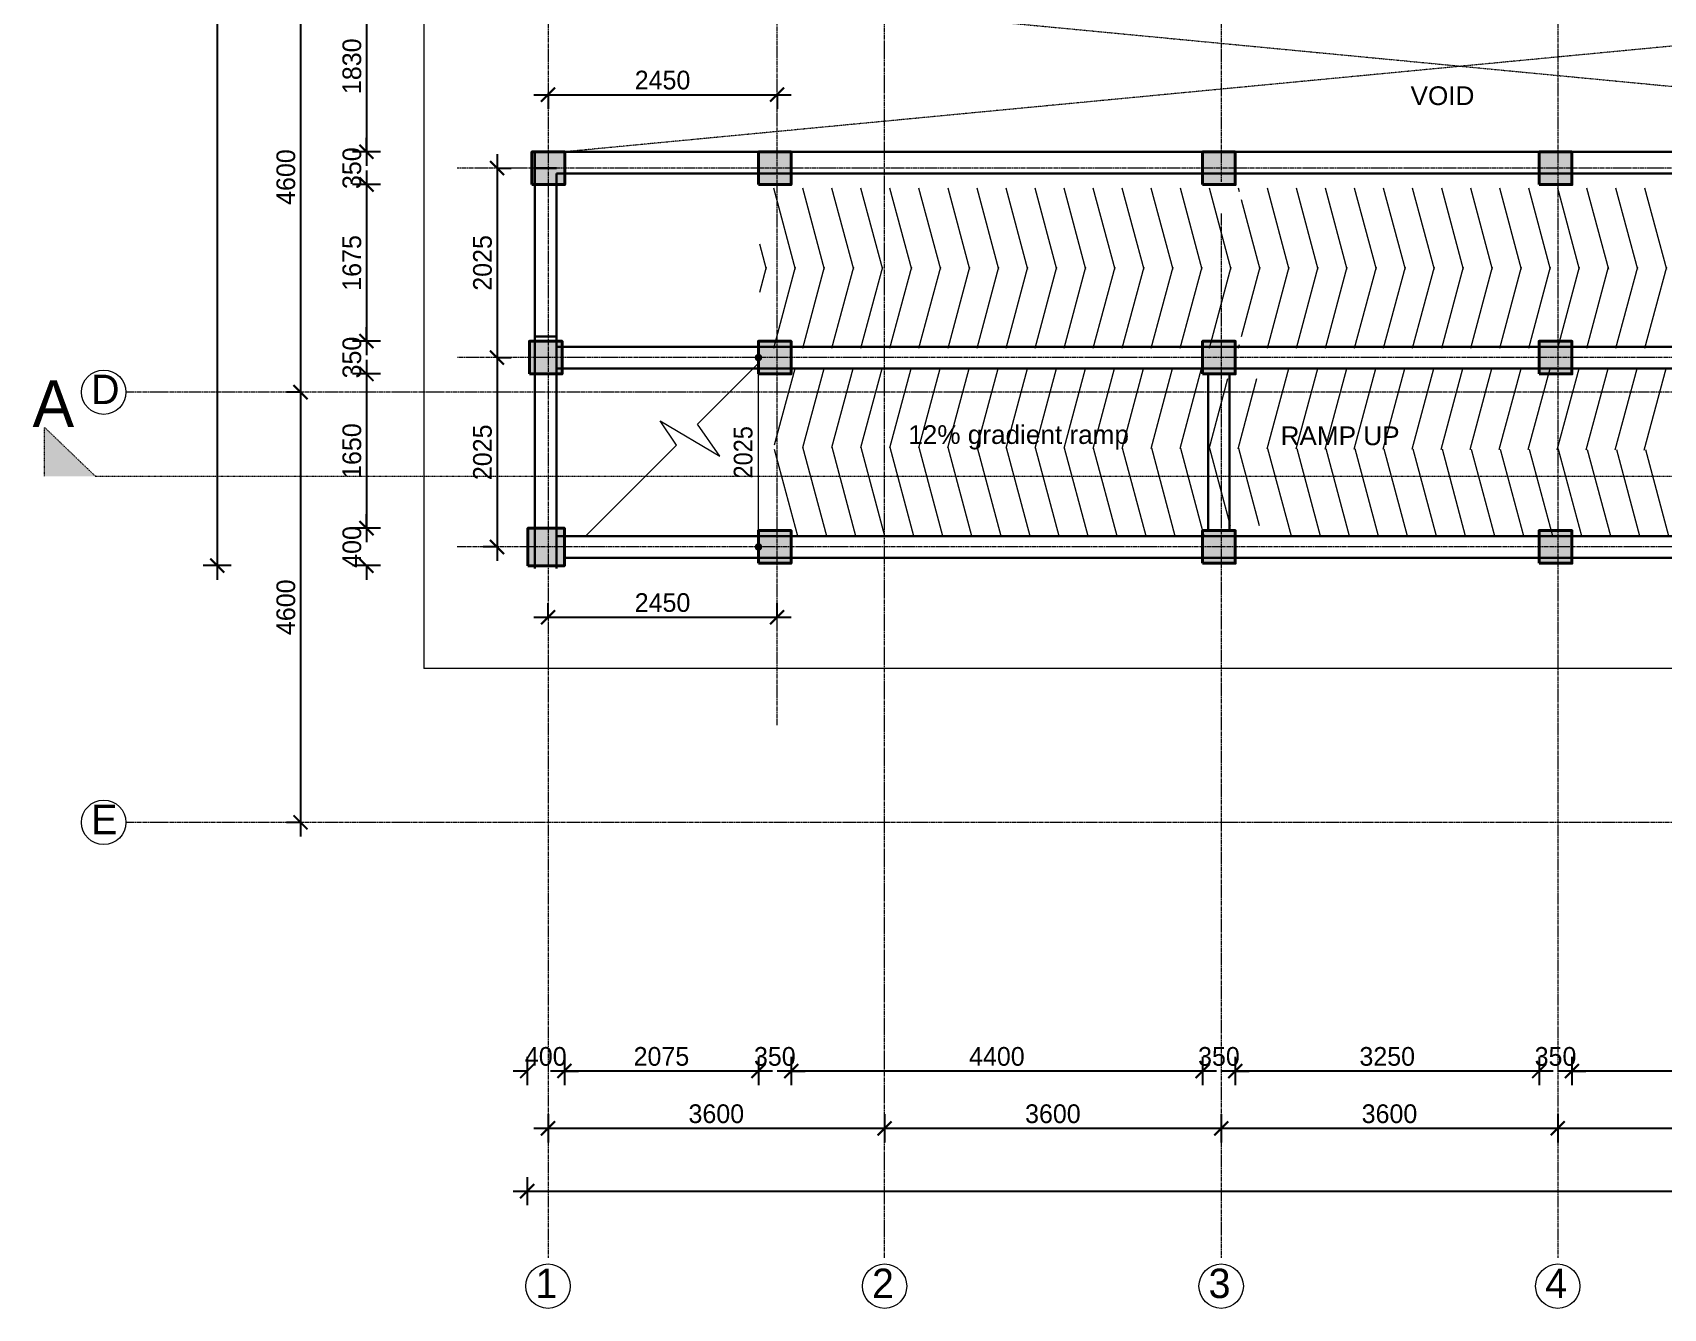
# Model space of a CAD drawing. Header units: inches. Extents: x -3071 to 2014935, y -37057 to 549694.
# Drawn here: x 1442787 to 1460229, y 351130 to 364772 of the extents above; entities that cross this region are included whole.
import ezdxf

# ---------------------------------------------------------------- set-up
doc = ezdxf.new("R2010")
doc.units = ezdxf.units.IN
doc.header["$MEASUREMENT"] = 0
for name, pattern in [('ACAD_ISO08W100', [36, 24, -3, 6, -3]), ('DASHDOT2', [12.7, 6.35, -3.175, 0, -3.175]), ('DASHED', [0.75, 0.5, -0.25])]:
    doc.linetypes.add(name, pattern=pattern)
for name, color, linetype, lineweight in [('A .4 col', 5, 'Continuous', 40), ('A 0.05 hatch', 252, 'Continuous', 5), ('A 0.18 steps', 6, 'Continuous', 18), ('cen', 50, 'ACAD_ISO08W100', 5), ('dotted line', 1, 'DASHED', 9), ('Grid Tag', 6, 'Continuous', 20), ('p1 walls stone outline', 4, 'Continuous', 30), ('section', 6, 'DASHDOT2', 20), ('text', 7, 'Continuous', 25)]:
    doc.layers.add(name, color=color, linetype=linetype, lineweight=lineweight)
doc.styles.add('AERIAL', font='arial.ttf', dxfattribs={"height": 10})
doc.styles.add('Archi 100', font='GOTHIC.TTF', dxfattribs={"height": 200})
doc.styles.add('ARIAL', font='arial.ttf', dxfattribs={"width": 0.9})
doc.styles.add('CG', font='GOTHIC.TTF', dxfattribs={"height": 40})
doc.styles.get("Standard").update_dxf_attribs({"font": 'GOTHIC.TTF'})
doc.dimstyles.new('Archi 100', dxfattribs={"dimtxt": 200, "dimasz": 150, "dimexe": 150, "dimexo": 300, "dimgap": 50, "dimtad": 1, "dimdec": 0, "dimrnd": 5, "dimzin": 0, "dimdsep": 46, "dimtxsty": 'Archi 100', "dimblk": 'ARCHTICK', "dimcen": 0.09, "dimdle": 150, "dimclrd": 256, "dimclre": 256, "dimclrt": 256, "dimadec": 0, "dimazin": 0, "dimtfac": 1, "dimtdec": 0, "dimtix": 1, "dimtofl": 0, "dimtmove": 0, "dimatfit": 3, "dimfxl": 150, "dimfxlon": 1, "dimtolj": 1, "dimtzin": 0, "dimlwd": -1, "dimlwe": -1, "dimarcsym": 0})
doc.dimstyles.new('el to el 200', dxfattribs={"dimtxt": 200, "dimasz": 80, "dimexe": 150, "dimexo": 150, "dimgap": 60, "dimtad": 1, "dimdec": 1, "dimlfac": -1, "dimrnd": 1, "dimdsep": 46, "dimtxsty": 'ARIAL', "dimblk": 'DOT', "dimcen": 1, "dimdle": 25, "dimse1": 1, "dimse2": 1, "dimclrd": 256, "dimclre": 256, "dimclrt": 256, "dimadec": 0, "dimazin": 0, "dimtfac": 1, "dimtdec": 1, "dimtix": 1, "dimtmove": 1, "dimatfit": 0, "dimfxl": 400, "dimfxlon": 1, "dimlwd": 9, "dimlwe": 9, "dimarcsym": 0})

# ---------------------------------------------------------------- blocks, each defined once
blk = doc.blocks.new('grid')
at = {"layer": 'Grid Tag', "linetype": 'Continuous', "ltscale": 30}
blk.add_circle((51, 48), 264, dxfattribs=at)
blk.add_attdef('GRID', (-143, -93), '', height=200)
blk = doc.blocks.new('_Dot')
at = {"color": 0, "linetype": 'ByBlock', "lineweight": -2}
blk.add_line((-0.5, 0), (-1, 0), dxfattribs=at)
at = {"color": 0, "linetype": 'ByBlock', "const_width": 0.5}
blk.add_lwpolyline([(-0.25, 0, 1), (0.25, 0, 1)], format="xyb", close=True, dxfattribs=at)
blk = doc.blocks.new('*D1545')
at = {"layer": 'Defpoints', "lineweight": 9, "ltscale": 20, "transparency": 16777216}
blk.add_line((1450550, 359352), (1450550, 361217), dxfattribs=at)
at = {"layer": 'Defpoints', "color": 0, "ltscale": 20, "transparency": 16777216}
for p in [(1450550, 361297), (1450725, 361297), (1450725, 359272)]:
    blk.add_point(p, dxfattribs=at)
at = {"layer": 'Defpoints', "lineweight": 9, "ltscale": 20, "transparency": 16777216, "xscale": 80, "yscale": 80, "zscale": 80}
for p, rotation in [((1450550, 361297), 89.9999999999999), ((1450550, 359272), 269.9999999999999)]:
    blk.add_blockref('_Dot', p, dxfattribs=dict(at, rotation=rotation))
at = {"layer": 'Defpoints', "ltscale": 20, "transparency": 16777216, "insert": (1450387, 360284), "char_height": 200, "attachment_point": 5, "rotation": 90, "style": 'ARIAL'}
blk.add_mtext('2025', dxfattribs=at)
blk = doc.blocks.new('_ArchTick')
at = {"color": 0, "linetype": 'ByBlock', "const_width": 0.15}
blk.add_lwpolyline([(-0.5, -0.5), (0.5, 0.5)], dxfattribs=at)
blk = doc.blocks.new('*D1842')
at = {"transparency": 16777216}
for p, q in [((1446357, 365477), (1446357, 363347)), ((1446507, 365327), (1446207, 365327)), ((1446507, 363497), (1446207, 363497))]:
    blk.add_line(p, q, dxfattribs=at)
at = {"layer": 'Defpoints', "color": 0, "transparency": 16777216}
for p in [(1448099, 365327), (1446357, 363497), (1448127, 363497)]:
    blk.add_point(p, dxfattribs=at)
at = {"transparency": 16777216, "xscale": 150, "yscale": 150, "zscale": 150}
for p, rotation in [((1446357, 365327), 90), ((1446357, 363497), 270)]:
    blk.add_blockref('_ArchTick', p, dxfattribs=dict(at, rotation=rotation))
at = {"transparency": 16777216, "insert": (1446202, 364412), "char_height": 200, "attachment_point": 5, "rotation": 90, "style": 'Archi 100'}
blk.add_mtext('\\A1;1830', dxfattribs=at)
blk = doc.blocks.new('*D1843')
at = {"transparency": 16777216}
for p, q in [((1446507, 363497), (1446207, 363497)), ((1446357, 363497), (1446357, 363647)), ((1446507, 363147), (1446207, 363147)), ((1446357, 363147), (1446357, 362997))]:
    blk.add_line(p, q, dxfattribs=at)
at = {"layer": 'Defpoints', "color": 0, "transparency": 16777216}
for p in [(1448127, 363497), (1446357, 363147), (1448127, 363147)]:
    blk.add_point(p, dxfattribs=at)
at = {"transparency": 16777216, "xscale": 150, "yscale": 150, "zscale": 150}
for p, rotation in [((1446357, 363497), 270), ((1446357, 363147), 90)]:
    blk.add_blockref('_ArchTick', p, dxfattribs=dict(at, rotation=rotation))
at = {"transparency": 16777216, "insert": (1446202, 363322), "char_height": 200, "attachment_point": 5, "rotation": 90, "style": 'Archi 100'}
blk.add_mtext('\\A1;350', dxfattribs=at)
blk = doc.blocks.new('*D1844')
at = {"transparency": 16777216}
for p, q in [((1446507, 363147), (1446207, 363147)), ((1446357, 363297), (1446357, 361322)), ((1446507, 361472), (1446207, 361472))]:
    blk.add_line(p, q, dxfattribs=at)
at = {"layer": 'Defpoints', "color": 0, "transparency": 16777216}
for p in [(1448127, 363147), (1446357, 361472), (1448100, 361472)]:
    blk.add_point(p, dxfattribs=at)
at = {"transparency": 16777216, "xscale": 150, "yscale": 150, "zscale": 150}
for p, rotation in [((1446357, 363147), 90), ((1446357, 361472), 270)]:
    blk.add_blockref('_ArchTick', p, dxfattribs=dict(at, rotation=rotation))
at = {"transparency": 16777216, "insert": (1446202, 362309), "char_height": 200, "attachment_point": 5, "rotation": 90, "style": 'Archi 100'}
blk.add_mtext('\\A1;1675', dxfattribs=at)
blk = doc.blocks.new('*D1845')
at = {"transparency": 16777216}
for p, q in [((1446357, 361472), (1446357, 361622)), ((1446507, 361472), (1446207, 361472)), ((1446507, 361122), (1446207, 361122)), ((1446357, 361122), (1446357, 360972))]:
    blk.add_line(p, q, dxfattribs=at)
at = {"layer": 'Defpoints', "color": 0, "transparency": 16777216}
for p in [(1448100, 361472), (1446357, 361122), (1448100, 361122)]:
    blk.add_point(p, dxfattribs=at)
at = {"transparency": 16777216, "xscale": 150, "yscale": 150, "zscale": 150}
for p, rotation in [((1446357, 361472), 270), ((1446357, 361122), 90)]:
    blk.add_blockref('_ArchTick', p, dxfattribs=dict(at, rotation=rotation))
at = {"transparency": 16777216, "insert": (1446202, 361297), "char_height": 200, "attachment_point": 5, "rotation": 90, "style": 'Archi 100'}
blk.add_mtext('\\A1;350', dxfattribs=at)
blk = doc.blocks.new('*D1846')
at = {"transparency": 16777216}
for p, q in [((1446357, 361272), (1446357, 359322)), ((1446507, 361122), (1446207, 361122)), ((1446507, 359472), (1446207, 359472))]:
    blk.add_line(p, q, dxfattribs=at)
at = {"layer": 'Defpoints', "color": 0, "transparency": 16777216}
for p in [(1448100, 361122), (1446357, 359472), (1448085, 359472)]:
    blk.add_point(p, dxfattribs=at)
at = {"transparency": 16777216, "xscale": 150, "yscale": 150, "zscale": 150}
for p, rotation in [((1446357, 361122), 90), ((1446357, 359472), 270)]:
    blk.add_blockref('_ArchTick', p, dxfattribs=dict(at, rotation=rotation))
at = {"transparency": 16777216, "insert": (1446202, 360297), "char_height": 200, "attachment_point": 5, "rotation": 90, "style": 'Archi 100'}
blk.add_mtext('\\A1;1650', dxfattribs=at)
blk = doc.blocks.new('*D1847')
at = {"transparency": 16777216}
for p, q in [((1446357, 359472), (1446357, 359622)), ((1446507, 359472), (1446207, 359472)), ((1446507, 359072), (1446207, 359072)), ((1446357, 359072), (1446357, 358922))]:
    blk.add_line(p, q, dxfattribs=at)
at = {"layer": 'Defpoints', "color": 0, "transparency": 16777216}
for p in [(1448085, 359472), (1446357, 359072), (1448076, 359072)]:
    blk.add_point(p, dxfattribs=at)
at = {"transparency": 16777216, "xscale": 150, "yscale": 150, "zscale": 150}
for p, rotation in [((1446357, 359472), 270), ((1446357, 359072), 90)]:
    blk.add_blockref('_ArchTick', p, dxfattribs=dict(at, rotation=rotation))
at = {"transparency": 16777216, "insert": (1446202, 359272), "char_height": 200, "attachment_point": 5, "rotation": 90, "style": 'Archi 100'}
blk.add_mtext('\\A1;400', dxfattribs=at)
blk = doc.blocks.new('*D1850')
at = {"transparency": 16777216}
for p, q in [((1445652, 365677), (1445652, 360777)), ((1445802, 365527), (1445502, 365527)), ((1445652, 360927), (1445502, 360927))]:
    blk.add_line(p, q, dxfattribs=at)
at = {"layer": 'Defpoints', "color": 0, "transparency": 16777216}
for p in [(1448299, 365527), (1445652, 360927), (1445652, 360927)]:
    blk.add_point(p, dxfattribs=at)
at = {"transparency": 16777216, "xscale": 150, "yscale": 150, "zscale": 150}
for p, rotation in [((1445652, 365527), 90), ((1445652, 360927), 270)]:
    blk.add_blockref('_ArchTick', p, dxfattribs=dict(at, rotation=rotation))
at = {"transparency": 16777216, "insert": (1445496, 363227), "char_height": 200, "attachment_point": 5, "rotation": 90, "style": 'Archi 100'}
blk.add_mtext('\\A1;4600', dxfattribs=at)
blk = doc.blocks.new('*D1851')
at = {"transparency": 16777216}
for p, q in [((1445652, 361077), (1445652, 356177)), ((1445652, 360927), (1445502, 360927)), ((1445652, 356327), (1445502, 356327))]:
    blk.add_line(p, q, dxfattribs=at)
at = {"layer": 'Defpoints', "color": 0, "transparency": 16777216}
for p in [(1445652, 360927), (1445652, 356327), (1445652, 356327)]:
    blk.add_point(p, dxfattribs=at)
at = {"transparency": 16777216, "xscale": 150, "yscale": 150, "zscale": 150}
for p, rotation in [((1445652, 360927), 90), ((1445652, 356327), 270)]:
    blk.add_blockref('_ArchTick', p, dxfattribs=dict(at, rotation=rotation))
at = {"transparency": 16777216, "insert": (1445496, 358627), "char_height": 200, "attachment_point": 5, "rotation": 90, "style": 'Archi 100'}
blk.add_mtext('\\A1;4600', dxfattribs=at)
blk = doc.blocks.new('*D1852')
at = {"transparency": 16777216}
for p, q in [((1444761, 373377), (1444761, 358922)), ((1444911, 373227), (1444611, 373227)), ((1444911, 359072), (1444611, 359072))]:
    blk.add_line(p, q, dxfattribs=at)
at = {"layer": 'Defpoints', "color": 0, "transparency": 16777216}
for p in [(1448140, 373227), (1444761, 359072), (1448126, 359072)]:
    blk.add_point(p, dxfattribs=at)
at = {"transparency": 16777216, "xscale": 150, "yscale": 150, "zscale": 150}
for p, rotation in [((1444761, 373227), 90), ((1444761, 359072), 270)]:
    blk.add_blockref('_ArchTick', p, dxfattribs=dict(at, rotation=rotation))
at = {"transparency": 16777216, "insert": (1444606, 366149), "char_height": 200, "attachment_point": 5, "rotation": 90, "style": 'Archi 100'}
blk.add_mtext('\\A1;14155', dxfattribs=at)
blk = doc.blocks.new('*D1900')
at = {"transparency": 16777216}
for p, q in [((1459250, 353818), (1459250, 353518)), ((1462500, 353818), (1462500, 353518)), ((1462650, 353668), (1459100, 353668))]:
    blk.add_line(p, q, dxfattribs=at)
at = {"layer": 'Defpoints', "color": 0, "transparency": 16777216}
for p in [(1459250, 359097), (1462500, 359097), (1459250, 353668)]:
    blk.add_point(p, dxfattribs=at)
at = {"transparency": 16777216, "xscale": 150, "yscale": 150, "zscale": 150, "rotation": 180}
blk.add_blockref('_ArchTick', (1459250, 353668), dxfattribs=at)
at = {"transparency": 16777216, "xscale": 150, "yscale": 150, "zscale": 150}
blk.add_blockref('_ArchTick', (1462500, 353668), dxfattribs=at)
at = {"transparency": 16777216, "insert": (1460875, 353823), "char_height": 200, "attachment_point": 5, "style": 'Archi 100'}
blk.add_mtext('\\A1;3250', dxfattribs=at)
blk = doc.blocks.new('*D1901')
at = {"transparency": 16777216}
for p, q in [((1458900, 353818), (1458900, 353518)), ((1459250, 353818), (1459250, 353518)), ((1458900, 353668), (1458750, 353668)), ((1459250, 353668), (1459400, 353668))]:
    blk.add_line(p, q, dxfattribs=at)
at = {"layer": 'Defpoints', "color": 0, "transparency": 16777216}
for p in [(1458900, 359097), (1459250, 359097), (1458900, 353668)]:
    blk.add_point(p, dxfattribs=at)
at = {"transparency": 16777216, "xscale": 150, "yscale": 150, "zscale": 150}
blk.add_blockref('_ArchTick', (1458900, 353668), dxfattribs=at)
at = {"transparency": 16777216, "xscale": 150, "yscale": 150, "zscale": 150, "rotation": 180}
blk.add_blockref('_ArchTick', (1459250, 353668), dxfattribs=at)
at = {"transparency": 16777216, "insert": (1459075, 353823), "char_height": 200, "attachment_point": 5, "style": 'Archi 100'}
blk.add_mtext('\\A1;350', dxfattribs=at)
blk = doc.blocks.new('*D1902')
at = {"transparency": 16777216}
for p, q in [((1455650, 353818), (1455650, 353518)), ((1458900, 353818), (1458900, 353518)), ((1459050, 353668), (1455500, 353668))]:
    blk.add_line(p, q, dxfattribs=at)
at = {"layer": 'Defpoints', "color": 0, "transparency": 16777216}
for p in [(1455650, 359097), (1458900, 359097), (1455650, 353668)]:
    blk.add_point(p, dxfattribs=at)
at = {"transparency": 16777216, "xscale": 150, "yscale": 150, "zscale": 150, "rotation": 180}
blk.add_blockref('_ArchTick', (1455650, 353668), dxfattribs=at)
at = {"transparency": 16777216, "xscale": 150, "yscale": 150, "zscale": 150}
blk.add_blockref('_ArchTick', (1458900, 353668), dxfattribs=at)
at = {"transparency": 16777216, "insert": (1457275, 353823), "char_height": 200, "attachment_point": 5, "style": 'Archi 100'}
blk.add_mtext('\\A1;3250', dxfattribs=at)
blk = doc.blocks.new('*D1903')
at = {"transparency": 16777216}
for p, q in [((1455300, 353818), (1455300, 353518)), ((1455650, 353818), (1455650, 353518)), ((1455300, 353668), (1455150, 353668)), ((1455650, 353668), (1455800, 353668))]:
    blk.add_line(p, q, dxfattribs=at)
at = {"layer": 'Defpoints', "color": 0, "transparency": 16777216}
for p in [(1455300, 359097), (1455650, 359097), (1455300, 353668)]:
    blk.add_point(p, dxfattribs=at)
at = {"transparency": 16777216, "xscale": 150, "yscale": 150, "zscale": 150}
blk.add_blockref('_ArchTick', (1455300, 353668), dxfattribs=at)
at = {"transparency": 16777216, "xscale": 150, "yscale": 150, "zscale": 150, "rotation": 180}
blk.add_blockref('_ArchTick', (1455650, 353668), dxfattribs=at)
at = {"transparency": 16777216, "insert": (1455475, 353823), "char_height": 200, "attachment_point": 5, "style": 'Archi 100'}
blk.add_mtext('\\A1;350', dxfattribs=at)
blk = doc.blocks.new('*D1904')
at = {"transparency": 16777216}
for p, q in [((1450900, 353818), (1450900, 353518)), ((1455300, 353818), (1455300, 353518)), ((1455450, 353668), (1450750, 353668))]:
    blk.add_line(p, q, dxfattribs=at)
at = {"layer": 'Defpoints', "color": 0, "transparency": 16777216}
for p in [(1450900, 359097), (1455300, 359097), (1450900, 353668)]:
    blk.add_point(p, dxfattribs=at)
at = {"transparency": 16777216, "xscale": 150, "yscale": 150, "zscale": 150, "rotation": 180}
blk.add_blockref('_ArchTick', (1450900, 353668), dxfattribs=at)
at = {"transparency": 16777216, "xscale": 150, "yscale": 150, "zscale": 150}
blk.add_blockref('_ArchTick', (1455300, 353668), dxfattribs=at)
at = {"transparency": 16777216, "insert": (1453100, 353823), "char_height": 200, "attachment_point": 5, "style": 'Archi 100'}
blk.add_mtext('\\A1;4400', dxfattribs=at)
blk = doc.blocks.new('*D1905')
at = {"transparency": 16777216}
for p, q in [((1450550, 353818), (1450550, 353518)), ((1450900, 353818), (1450900, 353518)), ((1450550, 353668), (1450400, 353668)), ((1450900, 353668), (1451050, 353668))]:
    blk.add_line(p, q, dxfattribs=at)
at = {"layer": 'Defpoints', "color": 0, "transparency": 16777216}
for p in [(1450550, 359097), (1450900, 359097), (1450550, 353668)]:
    blk.add_point(p, dxfattribs=at)
at = {"transparency": 16777216, "xscale": 150, "yscale": 150, "zscale": 150}
blk.add_blockref('_ArchTick', (1450550, 353668), dxfattribs=at)
at = {"transparency": 16777216, "xscale": 150, "yscale": 150, "zscale": 150, "rotation": 180}
blk.add_blockref('_ArchTick', (1450900, 353668), dxfattribs=at)
at = {"transparency": 16777216, "insert": (1450725, 353823), "char_height": 200, "attachment_point": 5, "style": 'Archi 100'}
blk.add_mtext('\\A1;350', dxfattribs=at)
blk = doc.blocks.new('*D1906')
at = {"transparency": 16777216}
for p, q in [((1448475, 353818), (1448475, 353518)), ((1450550, 353818), (1450550, 353518)), ((1450700, 353668), (1448325, 353668))]:
    blk.add_line(p, q, dxfattribs=at)
at = {"layer": 'Defpoints', "color": 0, "transparency": 16777216}
for p in [(1448475, 359072), (1450550, 359097), (1448475, 353668)]:
    blk.add_point(p, dxfattribs=at)
at = {"transparency": 16777216, "xscale": 150, "yscale": 150, "zscale": 150, "rotation": 180}
blk.add_blockref('_ArchTick', (1448475, 353668), dxfattribs=at)
at = {"transparency": 16777216, "xscale": 150, "yscale": 150, "zscale": 150}
blk.add_blockref('_ArchTick', (1450550, 353668), dxfattribs=at)
at = {"transparency": 16777216, "insert": (1449512, 353823), "char_height": 200, "attachment_point": 5, "style": 'Archi 100'}
blk.add_mtext('\\A1;2075', dxfattribs=at)
blk = doc.blocks.new('*D1907')
at = {"transparency": 16777216}
for p, q in [((1448076, 353818), (1448076, 353518)), ((1448475, 353818), (1448475, 353518)), ((1448076, 353668), (1447926, 353668)), ((1448475, 353668), (1448625, 353668))]:
    blk.add_line(p, q, dxfattribs=at)
at = {"layer": 'Defpoints', "color": 0, "transparency": 16777216}
for p in [(1448076, 359072), (1448475, 359072), (1448076, 353668)]:
    blk.add_point(p, dxfattribs=at)
at = {"transparency": 16777216, "xscale": 150, "yscale": 150, "zscale": 150}
blk.add_blockref('_ArchTick', (1448076, 353668), dxfattribs=at)
at = {"transparency": 16777216, "xscale": 150, "yscale": 150, "zscale": 150, "rotation": 180}
blk.add_blockref('_ArchTick', (1448475, 353668), dxfattribs=at)
at = {"transparency": 16777216, "insert": (1448275, 353823), "char_height": 200, "attachment_point": 5, "style": 'Archi 100'}
blk.add_mtext('\\A1;400', dxfattribs=at)
blk = doc.blocks.new('*D1916')
at = {"transparency": 16777216}
for p, q in [((1459099, 353205), (1459099, 352905)), ((1462699, 353205), (1462699, 352905)), ((1462849, 353055), (1458949, 353055))]:
    blk.add_line(p, q, dxfattribs=at)
at = {"layer": 'Defpoints', "color": 0, "transparency": 16777216}
for p in [(1459099, 359272), (1462699, 359272), (1459099, 353055)]:
    blk.add_point(p, dxfattribs=at)
at = {"transparency": 16777216, "xscale": 150, "yscale": 150, "zscale": 150, "rotation": 180}
blk.add_blockref('_ArchTick', (1459099, 353055), dxfattribs=at)
at = {"transparency": 16777216, "xscale": 150, "yscale": 150, "zscale": 150}
blk.add_blockref('_ArchTick', (1462699, 353055), dxfattribs=at)
at = {"transparency": 16777216, "insert": (1460899, 353210), "char_height": 200, "attachment_point": 5, "style": 'Archi 100'}
blk.add_mtext('\\A1;3600', dxfattribs=at)
blk = doc.blocks.new('*D1917')
at = {"transparency": 16777216}
for p, q in [((1455499, 353205), (1455499, 352905)), ((1459099, 353205), (1459099, 352905)), ((1459249, 353055), (1455349, 353055))]:
    blk.add_line(p, q, dxfattribs=at)
at = {"layer": 'Defpoints', "color": 0, "transparency": 16777216}
for p in [(1455499, 359272), (1459099, 359272), (1455499, 353055)]:
    blk.add_point(p, dxfattribs=at)
at = {"transparency": 16777216, "xscale": 150, "yscale": 150, "zscale": 150, "rotation": 180}
blk.add_blockref('_ArchTick', (1455499, 353055), dxfattribs=at)
at = {"transparency": 16777216, "xscale": 150, "yscale": 150, "zscale": 150}
blk.add_blockref('_ArchTick', (1459099, 353055), dxfattribs=at)
at = {"transparency": 16777216, "insert": (1457299, 353210), "char_height": 200, "attachment_point": 5, "style": 'Archi 100'}
blk.add_mtext('\\A1;3600', dxfattribs=at)
blk = doc.blocks.new('*D1918')
at = {"transparency": 16777216}
for p, q in [((1451899, 353205), (1451899, 352905)), ((1455499, 353205), (1455499, 352905)), ((1455649, 353055), (1451749, 353055))]:
    blk.add_line(p, q, dxfattribs=at)
at = {"layer": 'Defpoints', "color": 0, "transparency": 16777216}
for p in [(1451899, 359272), (1455499, 359272), (1451899, 353055)]:
    blk.add_point(p, dxfattribs=at)
at = {"transparency": 16777216, "xscale": 150, "yscale": 150, "zscale": 150, "rotation": 180}
blk.add_blockref('_ArchTick', (1451899, 353055), dxfattribs=at)
at = {"transparency": 16777216, "xscale": 150, "yscale": 150, "zscale": 150}
blk.add_blockref('_ArchTick', (1455499, 353055), dxfattribs=at)
at = {"transparency": 16777216, "insert": (1453699, 353210), "char_height": 200, "attachment_point": 5, "style": 'Archi 100'}
blk.add_mtext('\\A1;3600', dxfattribs=at)
blk = doc.blocks.new('*D1919')
at = {"transparency": 16777216}
for p, q in [((1448299, 353205), (1448299, 352905)), ((1451899, 353205), (1451899, 352905)), ((1452049, 353055), (1448149, 353055))]:
    blk.add_line(p, q, dxfattribs=at)
at = {"layer": 'Defpoints', "color": 0, "transparency": 16777216}
for p in [(1448299, 359272), (1451899, 359272), (1448299, 353055)]:
    blk.add_point(p, dxfattribs=at)
at = {"transparency": 16777216, "xscale": 150, "yscale": 150, "zscale": 150, "rotation": 180}
blk.add_blockref('_ArchTick', (1448299, 353055), dxfattribs=at)
at = {"transparency": 16777216, "xscale": 150, "yscale": 150, "zscale": 150}
blk.add_blockref('_ArchTick', (1451899, 353055), dxfattribs=at)
at = {"transparency": 16777216, "insert": (1450099, 353210), "char_height": 200, "attachment_point": 5, "style": 'Archi 100'}
blk.add_mtext('\\A1;3600', dxfattribs=at)
blk = doc.blocks.new('*D1920')
at = {"transparency": 16777216}
for p, q in [((1448076, 352533), (1448076, 352233)), ((1487149, 352533), (1487149, 352233)), ((1447926, 352383), (1487299, 352383))]:
    blk.add_line(p, q, dxfattribs=at)
at = {"layer": 'Defpoints', "color": 0, "transparency": 16777216}
for p in [(1448076, 359072), (1487149, 356127), (1487149, 352383)]:
    blk.add_point(p, dxfattribs=at)
at = {"transparency": 16777216, "xscale": 150, "yscale": 150, "zscale": 150, "rotation": 180}
blk.add_blockref('_ArchTick', (1448076, 352383), dxfattribs=at)
at = {"transparency": 16777216, "xscale": 150, "yscale": 150, "zscale": 150}
blk.add_blockref('_ArchTick', (1487149, 352383), dxfattribs=at)
at = {"transparency": 16777216, "insert": (1467613, 352538), "char_height": 200, "attachment_point": 5, "style": 'Archi 100'}
blk.add_mtext('\\A1;39075', dxfattribs=at)
blk = doc.blocks.new('*D2089')
at = {"transparency": 16777216}
for p, q in [((1447754, 363472), (1447754, 361147)), ((1447754, 363322), (1447904, 363322)), ((1447754, 361297), (1447904, 361297))]:
    blk.add_line(p, q, dxfattribs=at)
at = {"layer": 'Defpoints', "color": 0, "transparency": 16777216}
for p in [(1447648, 363322), (1447648, 361297), (1447754, 361297)]:
    blk.add_point(p, dxfattribs=at)
at = {"transparency": 16777216, "xscale": 150, "yscale": 150, "zscale": 150}
for p, rotation in [((1447754, 363322), 90), ((1447754, 361297), 270)]:
    blk.add_blockref('_ArchTick', p, dxfattribs=dict(at, rotation=rotation))
at = {"transparency": 16777216, "insert": (1447599, 362309), "char_height": 200, "attachment_point": 5, "rotation": 90, "style": 'Archi 100'}
blk.add_mtext('\\A1;2025', dxfattribs=at)
blk = doc.blocks.new('*D2090')
at = {"transparency": 16777216}
for p, q in [((1447754, 361447), (1447754, 359122)), ((1447754, 361297), (1447904, 361297)), ((1447754, 359272), (1447604, 359272))]:
    blk.add_line(p, q, dxfattribs=at)
at = {"layer": 'Defpoints', "color": 0, "transparency": 16777216}
for p in [(1447648, 361297), (1447754, 359272), (1447754, 359272)]:
    blk.add_point(p, dxfattribs=at)
at = {"transparency": 16777216, "xscale": 150, "yscale": 150, "zscale": 150}
for p, rotation in [((1447754, 361297), 90), ((1447754, 359272), 270)]:
    blk.add_blockref('_ArchTick', p, dxfattribs=dict(at, rotation=rotation))
at = {"transparency": 16777216, "insert": (1447599, 360284), "char_height": 200, "attachment_point": 5, "rotation": 90, "style": 'Archi 100'}
blk.add_mtext('\\A1;2025', dxfattribs=at)
blk = doc.blocks.new('*D2091')
at = {"transparency": 16777216}
for p, q in [((1448149, 364108), (1450899, 364108)), ((1448299, 364129), (1448299, 363958)), ((1450749, 364129), (1450749, 363958))]:
    blk.add_line(p, q, dxfattribs=at)
at = {"layer": 'Defpoints', "color": 0, "transparency": 16777216}
for p in [(1448299, 364429), (1450749, 364429), (1450749, 364108)]:
    blk.add_point(p, dxfattribs=at)
at = {"transparency": 16777216, "xscale": 150, "yscale": 150, "zscale": 150, "rotation": 180}
blk.add_blockref('_ArchTick', (1448299, 364108), dxfattribs=at)
at = {"transparency": 16777216, "xscale": 150, "yscale": 150, "zscale": 150}
blk.add_blockref('_ArchTick', (1450749, 364108), dxfattribs=at)
at = {"transparency": 16777216, "insert": (1449524, 364263), "char_height": 200, "attachment_point": 5, "style": 'Archi 100'}
blk.add_mtext('\\A1;2450', dxfattribs=at)
blk = doc.blocks.new('*D2092')
at = {"transparency": 16777216}
for p, q in [((1448299, 358520), (1448299, 358670)), ((1450749, 358520), (1450749, 358670)), ((1448149, 358520), (1450899, 358520))]:
    blk.add_line(p, q, dxfattribs=at)
at = {"layer": 'Defpoints', "color": 0, "transparency": 16777216}
for p in [(1450749, 358520), (1448299, 358407), (1450749, 358407)]:
    blk.add_point(p, dxfattribs=at)
at = {"transparency": 16777216, "xscale": 150, "yscale": 150, "zscale": 150, "rotation": 180}
blk.add_blockref('_ArchTick', (1448299, 358520), dxfattribs=at)
at = {"transparency": 16777216, "xscale": 150, "yscale": 150, "zscale": 150}
blk.add_blockref('_ArchTick', (1450749, 358520), dxfattribs=at)
at = {"transparency": 16777216, "insert": (1449524, 358676), "char_height": 200, "attachment_point": 5, "style": 'Archi 100'}
blk.add_mtext('\\A1;2450', dxfattribs=at)

msp = doc.modelspace()

# ---------------------------------------------------------------- hatches: boundary and pattern name
at = {"layer": 'A .4 col', "linetype": 'Continuous'}
h = msp.add_hatch(color=256, dxfattribs=at)
h.dxf.hatch_style = 1
h.paths.add_polyline_path([(1448127.36, 363146.69), (1448477.36, 363146.69), (1448477.36, 363496.69), (1448127.36, 363496.69)])
h = msp.add_hatch(color=256, dxfattribs=at)
h.dxf.hatch_style = 1
h.paths.add_polyline_path([(1450549.59, 363146.69), (1450899.59, 363146.69), (1450899.59, 363496.69), (1450549.59, 363496.69)])
h = msp.add_hatch(color=256, dxfattribs=at)
h.dxf.hatch_style = 1
h.paths.add_polyline_path([(1455299.6, 363146.69), (1455649.6, 363146.69), (1455649.6, 363496.69), (1455299.6, 363496.69)])
h = msp.add_hatch(color=256, dxfattribs=at)
h.dxf.hatch_style = 1
h.paths.add_polyline_path([(1458899.6, 363146.69), (1459249.6, 363146.69), (1459249.6, 363496.69), (1458899.6, 363496.69)])
h = msp.add_hatch(color=256, dxfattribs=at)
h.dxf.hatch_style = 1
h.paths.add_polyline_path([(1448099.6, 361121.7), (1448449.6, 361121.7), (1448449.6, 361471.7), (1448099.6, 361471.7)])
h = msp.add_hatch(color=256, dxfattribs=at)
h.dxf.hatch_style = 1
h.paths.add_polyline_path([(1450549.59, 361121.69), (1450899.59, 361121.69), (1450899.59, 361471.69), (1450549.59, 361471.69)])
h = msp.add_hatch(color=256, dxfattribs=at)
h.dxf.hatch_style = 1
h.paths.add_polyline_path([(1455299.6, 361121.69), (1455649.6, 361121.69), (1455649.6, 361471.69), (1455299.6, 361471.69)])
h = msp.add_hatch(color=256, dxfattribs=at)
h.dxf.hatch_style = 1
h.paths.add_polyline_path([(1458899.6, 361121.69), (1459249.6, 361121.69), (1459249.6, 361471.69), (1458899.6, 361471.69)])
h = msp.add_hatch(color=256, dxfattribs=at)
h.dxf.hatch_style = 1
h.paths.add_polyline_path([(1448074.6, 359071.7), (1448474.6, 359071.7), (1448474.6, 359471.7), (1448074.6, 359471.7)])
h = msp.add_hatch(color=256, dxfattribs=at)
h.dxf.hatch_style = 1
h.paths.add_polyline_path([(1450549.59, 359096.7), (1450899.59, 359096.7), (1450899.59, 359446.7), (1450549.59, 359446.7)])
h = msp.add_hatch(color=256, dxfattribs=at)
h.dxf.hatch_style = 1
h.paths.add_polyline_path([(1455299.6, 359096.7), (1455649.6, 359096.7), (1455649.6, 359446.7), (1455299.6, 359446.7)])
h = msp.add_hatch(color=256, dxfattribs=at)
h.dxf.hatch_style = 1
h.paths.add_polyline_path([(1458899.6, 359096.7), (1459249.6, 359096.7), (1459249.6, 359446.7), (1458899.6, 359446.7)])
at = {"layer": 'A 0.05 hatch'}
h = msp.add_hatch(dxfattribs=at)
h.set_pattern_fill('_USER', color=256, scale=300, angle=285, style=0, pattern_type=0)
h.set_pattern_definition([(105, (1618504.62, 508873.96), (-289.77775, -77.6457), [])])
h.paths.add_polyline_path([(1455919.41, 363109.81), (1455919.41, 362984.8), (1455694.41, 362984.8), (1455694.41, 363109.81), (1450564.41, 363109.81), (1450564.41, 362239.81), (1467869.42, 362239.81), (1467869.42, 363109.81)])
h = msp.add_hatch(dxfattribs=at)
h.set_pattern_fill('_USER', color=256, scale=300, angle=285, style=0, pattern_type=0)
h.set_pattern_definition([(255, (1618504.62, 215632.55), (-289.77775, 77.6457), [])])
h.paths.add_polyline_path([(1455919.41, 361396.7), (1455919.41, 361521.7), (1455694.41, 361521.7), (1455694.41, 361396.7), (1450564.41, 361396.7), (1450564.41, 362266.7), (1467869.42, 362266.7), (1467869.42, 361396.7)])
h = msp.add_hatch(dxfattribs=at)
h.set_pattern_fill('_USER', color=256, scale=300, angle=285, style=0, pattern_type=0)
h.set_pattern_definition([(75, (1450706.75, 360306.7), (289.778, -77.6457), [])])
h.paths.add_polyline_path([(1455699.6, 361181.42), (1455699.6, 361071.7), (1455474.6, 361071.7), (1455474.6, 361181.43), (1450721.75, 361181.7), (1450721.75, 360336.7), (1468026.76, 360284.2), (1468026.76, 361180.72), (1456031.76, 361181.4), (1456031.76, 361071.7), (1455806.76, 361071.7), (1455806.76, 361181.41)])
h = msp.add_hatch(dxfattribs=at)
h.set_pattern_fill('_USER', color=256, scale=300, angle=285, style=0, pattern_type=0)
h.set_pattern_definition([(285, (1450706.75, 360369.47), (289.778, 77.6457), [])])
h.paths.add_polyline_path([(1462726.76, 359496.7), (1463176.76, 359496.7), (1463176.76, 359386.7), (1468026.76, 359386.7), (1468026.76, 360284.2), (1450721.75, 360339.47), (1450721.75, 359386.7), (1455526.76, 359386.7), (1455526.76, 359496.7), (1455976.76, 359496.7), (1455976.76, 359386.7), (1462726.76, 359386.7)])
at = {"layer": 'section'}
msp.add_hatch(color=256, dxfattribs=at).paths.add_polyline_path([(1442915.17, 360549.72), (1442915.17, 360027.37), (1443458.77, 360027.37)])

# ---------------------------------------------------------------- linework, layer by layer
at = {"layer": 'A .4 col', "linetype": 'Continuous'}
for points in [[(1448127.36, 363146.69), (1448477.36, 363146.69), (1448477.36, 363496.69), (1448127.36, 363496.69)], [(1450549.59, 363146.69), (1450899.59, 363146.69), (1450899.59, 363496.69), (1450549.59, 363496.69)], [(1455299.6, 363146.69), (1455649.6, 363146.69), (1455649.6, 363496.69), (1455299.6, 363496.69)], [(1458899.6, 363146.69), (1459249.6, 363146.69), (1459249.6, 363496.69), (1458899.6, 363496.69)], [(1448099.6, 361121.7), (1448449.6, 361121.7), (1448449.6, 361471.7), (1448099.6, 361471.7)], [(1450549.59, 361121.69), (1450899.59, 361121.69), (1450899.59, 361471.69), (1450549.59, 361471.69)], [(1455299.6, 361121.69), (1455649.6, 361121.69), (1455649.6, 361471.69), (1455299.6, 361471.69)], [(1458899.6, 361121.69), (1459249.6, 361121.69), (1459249.6, 361471.69), (1458899.6, 361471.69)], [(1448084.6, 359071.7), (1448474.6, 359071.7), (1448474.6, 359471.7), (1448084.6, 359471.7)], [(1450549.59, 359096.7), (1450899.59, 359096.7), (1450899.59, 359446.7), (1450549.59, 359446.7)], [(1455299.6, 359096.7), (1455649.6, 359096.7), (1455649.6, 359446.7), (1455299.6, 359446.7)], [(1458899.6, 359096.7), (1459249.6, 359096.7), (1459249.6, 359446.7), (1458899.6, 359446.7)]]:
    msp.add_lwpolyline(points, close=True, dxfattribs=at)
at = {"layer": 'A 0.18 steps', "ltscale": 20}
for p, q in [((1449897.82, 360585.3), (1450549.59, 361237.07)), ((1449674.21, 360361.69), (1449498.45, 360620.15)), ((1449498.45, 360620.15), (1450138.55, 360244.18)), ((1450138.55, 360244.18), (1449897.82, 360585.3)), ((1448699.23, 359386.7), (1449674.21, 360361.69))]:
    msp.add_line(p, q, dxfattribs=at)
at = {"layer": 'cen', "ltscale": 2}
for p, q in [((1448299.45, 378616.21), (1448299.45, 351672.05)), ((1451899.45, 351672.05), (1451899.45, 378616.21)), ((1455499.45, 378616.21), (1455499.45, 363176.69)), ((1459099.45, 378616.21), (1459099.45, 351672.05)), ((1450749.44, 357367.36), (1450749.44, 365111.68)), ((1472552.37, 363321.69), (1447326.64, 363321.69)), ((1455499.45, 362836.69), (1455499.45, 351672.05)), ((1472524.6, 361296.7), (1447326.64, 361296.7)), ((1491464.45, 360926.7), (1443784.45, 360926.7)), ((1472529.6, 359271.7), (1447326.64, 359271.7)), ((1491464.45, 356326.7), (1443784.45, 356326.7))]:
    msp.add_line(p, q, dxfattribs=at)
at = {"layer": 'dotted line', "linetype": 'Continuous', "ltscale": 1000}
for p in [(1446972.64, 374041.7), (1466174.45, 357971.7)]:
    msp.add_line(p, (1446972.64, 357971.7), dxfattribs=at)
at = {"layer": 'p1 walls stone outline'}
for p, q in [((1448159.6, 359041.7), (1448159.6, 363496.69)), ((1448159.6, 363496.69), (1467999.6, 363496.69)), ((1448159.6, 363321.7), (1448389.6, 363321.7)), ((1448389.6, 363266.69), (1448389.6, 359041.7)), ((1448389.6, 363266.69), (1467999.6, 363266.69)), ((1455359.6, 363146.69), (1455359.6, 363146.69)), ((1455589.6, 363146.69), (1455359.6, 363146.69)), ((1455589.6, 363146.69), (1455359.6, 363146.69)), ((1455589.6, 363146.69), (1455589.6, 363146.69)), ((1448159.6, 361521.82), (1448159.6, 359386.7)), ((1448159.6, 361521.82), (1448389.6, 361521.82)), ((1448389.6, 361411.7), (1457749.59, 361411.7)), ((1455649.6, 361411.7), (1462499.6, 361411.7)), ((1448389.6, 361181.7), (1457749.59, 361181.7)), ((1455359.6, 361121.69), (1455359.6, 359446.7)), ((1455589.6, 361121.69), (1455589.6, 359446.7)), ((1455649.6, 361181.7), (1462499.6, 361181.7)), ((1448389.6, 359386.7), (1448474.6, 359386.7)), ((1448389.6, 359386.7), (1467749.6, 359386.7)), ((1448474.6, 359156.7), (1467674.45, 359156.7))]:
    msp.add_line(p, q, dxfattribs=at)
at = {"layer": 'section'}
for p, q in [((1467649.45, 365326.69), (1448477.36, 363496.69)), ((1448499.45, 365326.69), (1467649.6, 363496.69)), ((1442915.17, 360027.37), (1442915.17, 360549.72)), ((1442915.17, 360549.72), (1443458.77, 360027.37)), ((1443458.77, 360027.37), (1491291.56, 360027.37))]:
    msp.add_line(p, q, dxfattribs=at)

# ---------------------------------------------------------------- block references
ref = msp.add_blockref('grid', (1443500.93, 360883.59), dxfattribs=dict(xscale=0.8987445155798923, yscale=0.8987445155798923, zscale=0.8987445155798923))
ref.add_attrib('GRID', 'D', (1443412.39, 360799.81), dxfattribs={"height": 314.56})
ref = msp.add_blockref('grid', (1443500.93, 356283.59), dxfattribs=dict(xscale=0.8987445155798923, yscale=0.8987445155798923, zscale=0.8987445155798923))
ref.add_attrib('GRID', 'E', (1443412.39, 356199.81), dxfattribs={"height": 314.56})
ref = msp.add_blockref('grid', (1448253.22, 351324), dxfattribs=dict(xscale=0.8987445155798923, yscale=0.8987445155798923, zscale=0.8987445155798923))
ref.add_attrib('GRID', '1', (1448164.68, 351240.22), dxfattribs={"height": 314.56})
ref = msp.add_blockref('grid', (1451853.22, 351324), dxfattribs=dict(xscale=0.8987445155798923, yscale=0.8987445155798923, zscale=0.8987445155798923))
ref.add_attrib('GRID', '2', (1451764.68, 351240.22), dxfattribs={"height": 314.56})
ref = msp.add_blockref('grid', (1455453.22, 351324), dxfattribs=dict(xscale=0.8987445155798923, yscale=0.8987445155798923, zscale=0.8987445155798923))
ref.add_attrib('GRID', '3', (1455364.68, 351240.22), dxfattribs={"height": 314.56})
ref = msp.add_blockref('grid', (1459053.22, 351324), dxfattribs=dict(xscale=0.8987445155798923, yscale=0.8987445155798923, zscale=0.8987445155798923))
ref.add_attrib('GRID', '4', (1458964.68, 351240.22), dxfattribs={"height": 314.56})

# ---------------------------------------------------------------- texts
at = {"layer": 'section', "insert": (1443008.23, 360803.3), "char_height": 500, "width": 2050.5885, "attachment_point": 5, "style": 'CG'}
msp.add_mtext('A', dxfattribs=at)
at = {"layer": 'text', "style": 'AERIAL'}
msp.add_text('RAMP UP', height=200, dxfattribs=at).set_placement((1456134.55, 360360.48))
at = {"layer": 'text', "char_height": 200, "width": 14192.8258, "attachment_point": 1, "style": 'AERIAL'}
for s, insert in [('VOID ', (1457524.67, 364197.21)), ('12% gradient ramp', (1452152.23, 360573.33))]:
    msp.add_mtext(s, dxfattribs=dict(at, insert=insert))

# ---------------------------------------------------------------- dimensions: what is measured, and where the dimension line sits
for base, p1, p2, picture, middle in [((1444761.19, 359071.7), (1448140.42, 373226.69), (1448125.57, 359071.7), '*D1852', (1444606.16, 366149.2)), ((1447753.86, 361296.7), (1447647.93, 363321.69), (1447647.93, 361296.7), '*D2089', (1447598.83, 362309.2))]:
    dim = msp.add_linear_dim(base=base, p1=p1, p2=p2, angle=90, dimstyle='Archi 100')
    dim.commit()
    dim.dimension.update_dxf_attribs({"geometry": picture, "text_midpoint": middle})
for base, p1, p2, picture, middle in [((1445651.52, 360926.7), (1448299.45, 365526.69), (1445651.52, 360926.7), '*D1850', (1445496.49, 363226.69)), ((1446357.47, 363496.69), (1448099.45, 365326.69), (1448127.36, 363496.69), '*D1842', (1446202.44, 364411.69)), ((1446357.47, 363146.69), (1448127.36, 363496.69), (1448127.36, 363146.69), '*D1843', (1446202.44, 363321.69)), ((1446357.47, 361471.7), (1448127.36, 363146.69), (1448099.6, 361471.7), '*D1844', (1446202.44, 362309.2)), ((1446357.47, 361121.7), (1448099.6, 361471.7), (1448099.6, 361121.7), '*D1845', (1446202.44, 361296.7)), ((1447753.86, 359271.7), (1447647.93, 361296.7), (1447753.86, 359271.7), '*D2090', (1447598.83, 360284.2)), ((1446357.47, 359471.7), (1448099.6, 361121.7), (1448084.6, 359471.7), '*D1846', (1446202.44, 360296.7)), ((1445651.52, 356326.7), (1445651.52, 360926.7), (1445651.52, 356326.7), '*D1851', (1445496.49, 358626.7)), ((1446357.47, 359071.7), (1448084.6, 359471.7), (1448075.56, 359071.7), '*D1847', (1446202.44, 359271.7))]:
    dim = msp.add_linear_dim(base=base, p1=p1, p2=p2, angle=90, dimstyle='Archi 100', override={"dimtmove": 1})
    dim.commit()
    dim.dimension.update_dxf_attribs({"geometry": picture, "text_midpoint": middle})
for base, p1, p2, picture, middle in [((1450749.44, 364107.73), (1448299.45, 364428.62), (1450749.44, 364428.62), '*D2091', (1449524.44, 364262.76)), ((1487149.45, 352383.28), (1448075.56, 359071.7), (1487149.45, 356126.7), '*D1920', (1467612.5, 352538.31)), ((1450749.44, 358520.47), (1448299.45, 358407.22), (1450749.44, 358407.22), '*D2092', (1449524.44, 358675.5))]:
    dim = msp.add_linear_dim(base=base, p1=p1, p2=p2, dimstyle='Archi 100')
    dim.commit()
    dim.dimension.update_dxf_attribs({"geometry": picture, "text_midpoint": middle})
for base, p1, p2, picture, middle in [((1448299.45, 353055.1), (1451899.45, 359271.7), (1448299.45, 359271.7), '*D1919', (1450099.45, 353210.13)), ((1451899.45, 353055.1), (1455499.45, 359271.7), (1451899.45, 359271.7), '*D1918', (1453699.45, 353210.13)), ((1455499.45, 353055.1), (1459099.45, 359271.7), (1455499.45, 359271.7), '*D1917', (1457299.45, 353210.13)), ((1459099.45, 353055.1), (1462699.45, 359271.7), (1459099.45, 359271.7), '*D1916', (1460899.45, 353210.13)), ((1448075.56, 353668.36), (1448474.6, 359071.7), (1448075.56, 359071.7), '*D1907', (1448275.08, 353823.39)), ((1448474.6, 353668.36), (1450549.59, 359096.7), (1448474.6, 359071.7), '*D1906', (1449512.09, 353823.39)), ((1450549.59, 353668.36), (1450899.59, 359096.7), (1450549.59, 359096.7), '*D1905', (1450724.59, 353823.39)), ((1450899.59, 353668.36), (1455299.6, 359096.7), (1450899.59, 359096.7), '*D1904', (1453099.59, 353823.39)), ((1455299.6, 353668.36), (1455649.6, 359096.7), (1455299.6, 359096.7), '*D1903', (1455474.6, 353823.39)), ((1455649.6, 353668.36), (1458899.6, 359096.7), (1455649.6, 359096.7), '*D1902', (1457274.6, 353823.39)), ((1458899.6, 353668.36), (1459249.6, 359096.7), (1458899.6, 359096.7), '*D1901', (1459074.6, 353823.39)), ((1459249.6, 353668.36), (1462499.6, 359096.7), (1459249.6, 359096.7), '*D1900', (1460874.6, 353823.39))]:
    dim = msp.add_linear_dim(base=base, p1=p1, p2=p2, dimstyle='Archi 100', override={"dimtmove": 1})
    dim.commit()
    dim.dimension.update_dxf_attribs({"geometry": picture, "text_midpoint": middle})
at = {"layer": 'Defpoints', "ltscale": 20}
dim = msp.add_linear_dim(base=(1450549.59, 361296.7), p1=(1450724.59, 359271.7), p2=(1450724.59, 361296.7), angle=90, dimstyle='el to el 200', dxfattribs=at)
dim.commit()
dim.dimension.update_dxf_attribs({"geometry": '*D1545', "text_midpoint": (1450387.48, 360284.2)})

doc.saveas('drawing.dxf')
